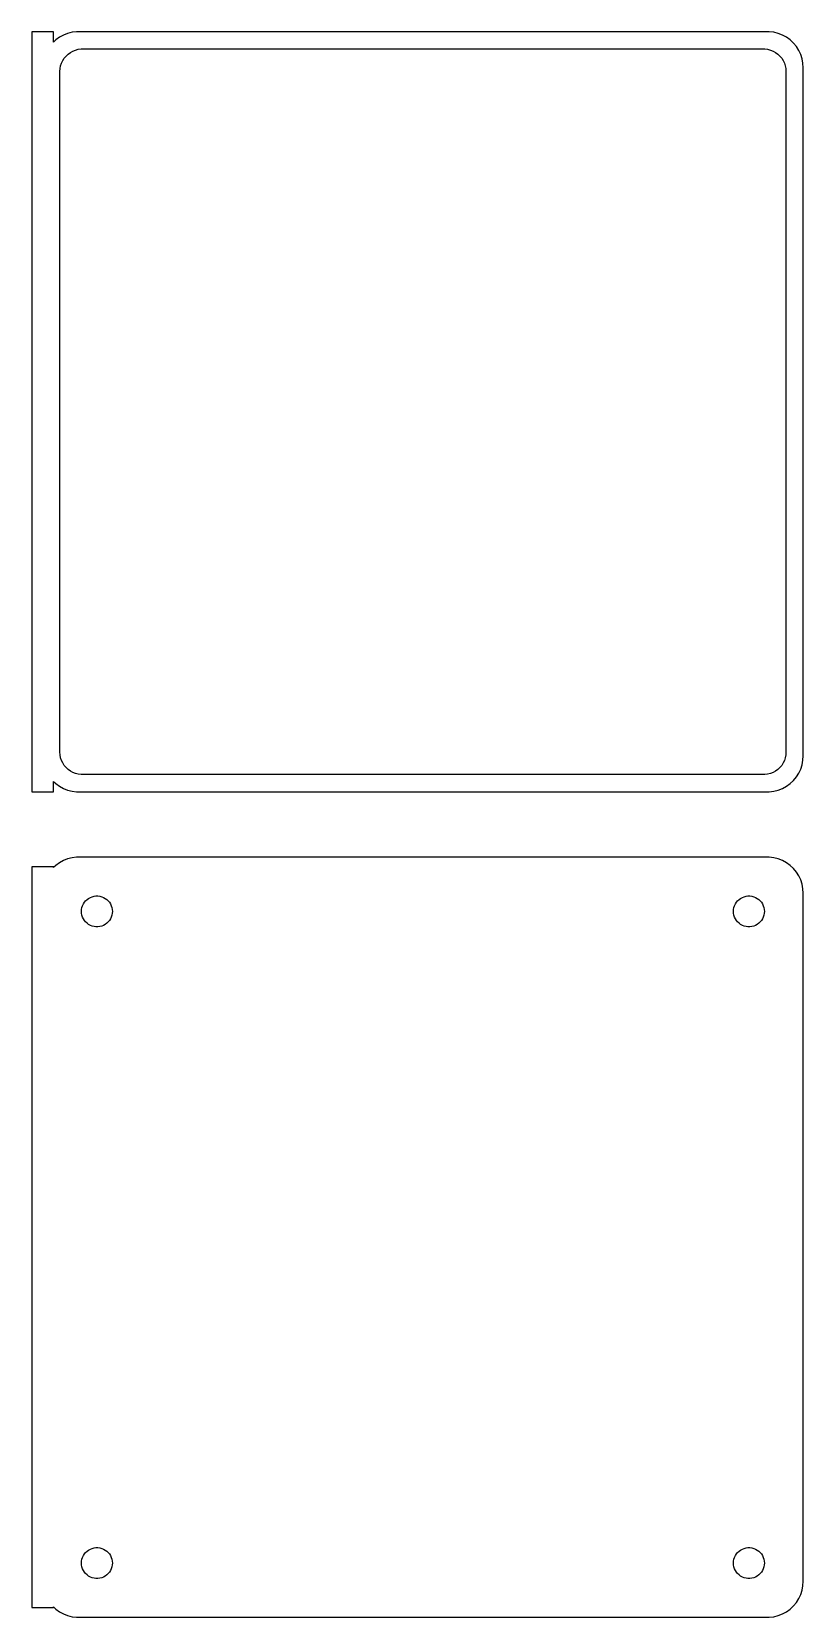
# Model space of a CAD drawing. Header units: metres. Extents: x -54 to 52, y 176 to 394.
import ezdxf

# ---------------------------------------------------------------- set-up
doc = ezdxf.new("R2010")
doc.units = ezdxf.units.M

msp = doc.modelspace()

# ---------------------------------------------------------------- linework, layer by layer
for p, q in [((-51, 394.479), (-54, 394.479)), ((-54, 394.479), (-54, 289.521)), ((-51, 393.059), (-51, 394.479)), ((-49.0451, 394.255), (-49.6289, 394.024)), ((-48.4369, 394.411), (-49.0451, 394.255)), ((-47.8139, 394.49), (-48.4369, 394.411)), ((47.8139, 394.49), (-47.8139, 394.49)), ((48.4369, 394.411), (47.8139, 394.49)), ((49.0451, 394.255), (48.4369, 394.411)), ((49.6289, 394.024), (49.0451, 394.255)), ((-50.6871, 393.353), (-51, 393.059)), ((-50.1791, 393.722), (-50.6871, 393.353)), ((-49.6289, 394.024), (-50.1791, 393.722)), ((-47.9619, 391.961), (-47.5833, 392.058)), ((-47.5833, 392.058), (-47.1954, 392.107)), ((-47.1954, 392.107), (47.1954, 392.107)), ((47.1954, 392.107), (47.5833, 392.058)), ((47.5833, 392.058), (47.9619, 391.961)), ((50.1791, 393.722), (49.6289, 394.024)), ((50.6871, 393.353), (50.1791, 393.722)), ((51.1448, 392.923), (50.6871, 393.353)), ((51.5451, 392.439), (51.1448, 392.923)), ((51.8815, 391.909), (51.5451, 392.439)), ((-50.0151, 389.774), (-49.8943, 390.146)), ((-49.8943, 390.146), (-49.7279, 390.5)), ((-49.7279, 390.5), (-49.5184, 390.83)), ((-49.5184, 390.83), (-49.2692, 391.131)), ((-49.2692, 391.131), (-48.9842, 391.399)), ((-48.9842, 391.399), (-48.668, 391.628)), ((-48.668, 391.628), (-48.3254, 391.817)), ((-48.3254, 391.817), (-47.9619, 391.961)), ((47.9619, 391.961), (48.3254, 391.817)), ((48.3254, 391.817), (48.668, 391.628)), ((48.668, 391.628), (48.9842, 391.399)), ((48.9842, 391.399), (49.2692, 391.131)), ((49.2692, 391.131), (49.5184, 390.83)), ((49.5184, 390.83), (49.7279, 390.5)), ((49.7279, 390.5), (49.8943, 390.146)), ((49.8943, 390.146), (50.0151, 389.774)), ((52.1489, 391.341), (51.8815, 391.909)), ((52.3429, 390.743), (52.1489, 391.341)), ((52.4606, 390.127), (52.3429, 390.743)), ((52.5, 389.5), (52.4606, 390.127)), ((-50.1129, 389), (-50.0884, 389.39)), ((-50.1129, 295), (-50.1129, 389)), ((-50.0884, 389.39), (-50.0151, 389.774)), ((50.0151, 389.774), (50.0884, 389.39)), ((50.0884, 389.39), (50.1129, 389)), ((50.1129, 389), (50.1129, 295)), ((52.5, 294.5), (52.5, 389.5)), ((-50.0884, 294.61), (-50.1129, 295)), ((-50.0151, 294.226), (-50.0884, 294.61)), ((-49.8943, 293.854), (-50.0151, 294.226)), ((-49.7279, 293.5), (-49.8943, 293.854)), ((-49.5184, 293.17), (-49.7279, 293.5)), ((49.7279, 293.5), (49.5184, 293.17)), ((49.8943, 293.854), (49.7279, 293.5)), ((50.0151, 294.226), (49.8943, 293.854)), ((50.0884, 294.61), (50.0151, 294.226)), ((50.1129, 295), (50.0884, 294.61)), ((52.3429, 293.257), (52.4606, 293.873)), ((52.4606, 293.873), (52.5, 294.5)), ((-49.2692, 292.869), (-49.5184, 293.17)), ((-48.9842, 292.601), (-49.2692, 292.869)), ((-48.668, 292.372), (-48.9842, 292.601)), ((-48.3254, 292.183), (-48.668, 292.372)), ((-47.9619, 292.039), (-48.3254, 292.183)), ((-47.5833, 291.942), (-47.9619, 292.039)), ((-47.1954, 291.893), (-47.5833, 291.942)), ((47.1954, 291.893), (-47.1954, 291.893)), ((47.5833, 291.942), (47.1954, 291.893)), ((47.9619, 292.039), (47.5833, 291.942)), ((48.3254, 292.183), (47.9619, 292.039)), ((48.668, 292.372), (48.3254, 292.183)), ((48.9842, 292.601), (48.668, 292.372)), ((49.2692, 292.869), (48.9842, 292.601)), ((49.5184, 293.17), (49.2692, 292.869)), ((51.1448, 291.077), (51.5451, 291.561)), ((51.5451, 291.561), (51.8815, 292.091)), ((51.8815, 292.091), (52.1489, 292.659)), ((52.1489, 292.659), (52.3429, 293.257)), ((-54, 289.521), (-51, 289.521)), ((-51, 289.521), (-51, 290.941)), ((-51, 290.941), (-50.6871, 290.647)), ((-50.6871, 290.647), (-50.1791, 290.278)), ((-50.1791, 290.278), (-49.6289, 289.976)), ((-49.6289, 289.976), (-49.0451, 289.745)), ((-49.0451, 289.745), (-48.4369, 289.589)), ((-48.4369, 289.589), (-47.8139, 289.51)), ((-47.8139, 289.51), (47.8139, 289.51)), ((47.8139, 289.51), (48.4369, 289.589)), ((48.4369, 289.589), (49.0451, 289.745)), ((49.0451, 289.745), (49.6289, 289.976)), ((49.6289, 289.976), (50.1791, 290.278)), ((50.1791, 290.278), (50.6871, 290.647)), ((50.6871, 290.647), (51.1448, 291.077)), ((-48.4369, 280.411), (-49.0451, 280.255)), ((-47.8139, 280.49), (-48.4369, 280.411)), ((47.8139, 280.49), (-47.8139, 280.49)), ((48.4369, 280.411), (47.8139, 280.49)), ((49.0451, 280.255), (48.4369, 280.411)), ((-51, 279.153), (-54, 279.153)), ((-54, 279.153), (-54, 176.847)), ((-50.6871, 279.353), (-51, 279.059)), ((-51, 279.059), (-51, 279.153)), ((-50.1791, 279.722), (-50.6871, 279.353)), ((-49.6289, 280.024), (-50.1791, 279.722)), ((-49.0451, 280.255), (-49.6289, 280.024)), ((49.6289, 280.024), (49.0451, 280.255)), ((50.1791, 279.722), (49.6289, 280.024)), ((50.6871, 279.353), (50.1791, 279.722)), ((51.1448, 278.923), (50.6871, 279.353)), ((51.5451, 278.439), (51.1448, 278.923)), ((51.8815, 277.909), (51.5451, 278.439)), ((52.1489, 277.341), (51.8815, 277.909)), ((52.3429, 276.743), (52.1489, 277.341)), ((52.4606, 276.127), (52.3429, 276.743)), ((52.5, 275.5), (52.4606, 276.127)), ((-47.0682, 273.531), (-46.9853, 273.786)), ((-46.9853, 273.786), (-46.8712, 274.029)), ((-46.8712, 274.029), (-46.7275, 274.255)), ((-46.7275, 274.255), (-46.5565, 274.462)), ((-46.5565, 274.462), (-46.3611, 274.645)), ((-46.3611, 274.645), (-46.1441, 274.803)), ((-46.1441, 274.803), (-45.9092, 274.932)), ((-45.9092, 274.932), (-45.6598, 275.031)), ((-45.6598, 275.031), (-45.4001, 275.097)), ((-45.4001, 275.097), (-45.1341, 275.131)), ((-45.1341, 275.131), (-44.8659, 275.131)), ((-44.8659, 275.131), (-44.5999, 275.097)), ((-44.5999, 275.097), (-44.3401, 275.031)), ((-44.3401, 275.031), (-44.0908, 274.932)), ((-44.0908, 274.932), (-43.8559, 274.803)), ((-43.8559, 274.803), (-43.6389, 274.645)), ((-43.6389, 274.645), (-43.4434, 274.462)), ((-43.4434, 274.462), (-43.2725, 274.255)), ((-43.2725, 274.255), (-43.1288, 274.029)), ((-43.1288, 274.029), (-43.0146, 273.786)), ((-43.0146, 273.786), (-42.9318, 273.531)), ((42.9318, 273.531), (43.0146, 273.786)), ((43.0146, 273.786), (43.1288, 274.029)), ((43.1288, 274.029), (43.2725, 274.255)), ((43.2725, 274.255), (43.4434, 274.462)), ((43.4434, 274.462), (43.6389, 274.645)), ((43.6389, 274.645), (43.8559, 274.803)), ((43.8559, 274.803), (44.0908, 274.932)), ((44.0908, 274.932), (44.3401, 275.031)), ((44.3401, 275.031), (44.5999, 275.097)), ((44.5999, 275.097), (44.8659, 275.131)), ((44.8659, 275.131), (45.1341, 275.131)), ((45.1341, 275.131), (45.4001, 275.097)), ((45.4001, 275.097), (45.6598, 275.031)), ((45.6598, 275.031), (45.9092, 274.932)), ((45.9092, 274.932), (46.1441, 274.803)), ((46.1441, 274.803), (46.3611, 274.645)), ((46.3611, 274.645), (46.5565, 274.462)), ((46.5565, 274.462), (46.7275, 274.255)), ((46.7275, 274.255), (46.8712, 274.029)), ((46.8712, 274.029), (46.9853, 273.786)), ((46.9853, 273.786), (47.0682, 273.531)), ((52.5, 180.5), (52.5, 275.5)), ((-47.1353, 273), (-47.1185, 273.268)), ((-47.1185, 272.732), (-47.1353, 273)), ((-47.1185, 273.268), (-47.0682, 273.531)), ((-47.0682, 272.469), (-47.1185, 272.732)), ((-46.9853, 272.214), (-47.0682, 272.469)), ((-46.8712, 271.971), (-46.9853, 272.214)), ((-46.7275, 271.745), (-46.8712, 271.971)), ((-46.5565, 271.538), (-46.7275, 271.745)), ((-46.3611, 271.355), (-46.5565, 271.538)), ((-43.4434, 271.538), (-43.6389, 271.355)), ((-43.2725, 271.745), (-43.4434, 271.538)), ((-43.1288, 271.971), (-43.2725, 271.745)), ((-43.0146, 272.214), (-43.1288, 271.971)), ((-42.9318, 272.469), (-43.0146, 272.214)), ((-42.9318, 273.531), (-42.8815, 273.268)), ((-42.8815, 272.732), (-42.9318, 272.469)), ((-42.8815, 273.268), (-42.8647, 273)), ((-42.8647, 273), (-42.8815, 272.732)), ((42.8647, 273), (42.8815, 273.268)), ((42.8815, 272.732), (42.8647, 273)), ((42.8815, 273.268), (42.9318, 273.531)), ((42.9318, 272.469), (42.8815, 272.732)), ((43.0146, 272.214), (42.9318, 272.469)), ((43.1288, 271.971), (43.0146, 272.214)), ((43.2725, 271.745), (43.1288, 271.971)), ((43.4434, 271.538), (43.2725, 271.745)), ((43.6389, 271.355), (43.4434, 271.538)), ((46.5565, 271.538), (46.3611, 271.355)), ((46.7275, 271.745), (46.5565, 271.538)), ((46.8712, 271.971), (46.7275, 271.745)), ((46.9853, 272.214), (46.8712, 271.971)), ((47.0682, 272.469), (46.9853, 272.214)), ((47.0682, 273.531), (47.1185, 273.268)), ((47.1185, 272.732), (47.0682, 272.469)), ((47.1185, 273.268), (47.1353, 273)), ((47.1353, 273), (47.1185, 272.732)), ((-46.1441, 271.197), (-46.3611, 271.355)), ((-45.9092, 271.068), (-46.1441, 271.197)), ((-45.6598, 270.969), (-45.9092, 271.068)), ((-45.4001, 270.903), (-45.6598, 270.969)), ((-45.1341, 270.869), (-45.4001, 270.903)), ((-44.8659, 270.869), (-45.1341, 270.869)), ((-44.5999, 270.903), (-44.8659, 270.869)), ((-44.3401, 270.969), (-44.5999, 270.903)), ((-44.0908, 271.068), (-44.3401, 270.969)), ((-43.8559, 271.197), (-44.0908, 271.068)), ((-43.6389, 271.355), (-43.8559, 271.197)), ((43.8559, 271.197), (43.6389, 271.355)), ((44.0908, 271.068), (43.8559, 271.197)), ((44.3401, 270.969), (44.0908, 271.068)), ((44.5999, 270.903), (44.3401, 270.969)), ((44.8659, 270.869), (44.5999, 270.903)), ((45.1341, 270.869), (44.8659, 270.869)), ((45.4001, 270.903), (45.1341, 270.869)), ((45.6598, 270.969), (45.4001, 270.903)), ((45.9092, 271.068), (45.6598, 270.969)), ((46.1441, 271.197), (45.9092, 271.068)), ((46.3611, 271.355), (46.1441, 271.197)), ((-46.9853, 183.786), (-46.8712, 184.029)), ((-46.8712, 184.029), (-46.7275, 184.255)), ((-46.7275, 184.255), (-46.5565, 184.462)), ((-46.5565, 184.462), (-46.3611, 184.645)), ((-46.3611, 184.645), (-46.1441, 184.803)), ((-46.1441, 184.803), (-45.9092, 184.932)), ((-45.9092, 184.932), (-45.6598, 185.031)), ((-45.6598, 185.031), (-45.4001, 185.097)), ((-45.4001, 185.097), (-45.1341, 185.131)), ((-45.1341, 185.131), (-44.8659, 185.131)), ((-44.8659, 185.131), (-44.5999, 185.097)), ((-44.5999, 185.097), (-44.3401, 185.031)), ((-44.3401, 185.031), (-44.0908, 184.932)), ((-44.0908, 184.932), (-43.8559, 184.803)), ((-43.8559, 184.803), (-43.6389, 184.645)), ((-43.6389, 184.645), (-43.4434, 184.462)), ((-43.4434, 184.462), (-43.2725, 184.255)), ((-43.2725, 184.255), (-43.1288, 184.029)), ((-43.1288, 184.029), (-43.0146, 183.786)), ((43.0146, 183.786), (43.1288, 184.029)), ((43.1288, 184.029), (43.2725, 184.255)), ((43.2725, 184.255), (43.4434, 184.462)), ((43.4434, 184.462), (43.6389, 184.645)), ((43.6389, 184.645), (43.8559, 184.803)), ((43.8559, 184.803), (44.0908, 184.932)), ((44.0908, 184.932), (44.3401, 185.031)), ((44.3401, 185.031), (44.5999, 185.097)), ((44.5999, 185.097), (44.8659, 185.131)), ((44.8659, 185.131), (45.1341, 185.131)), ((45.1341, 185.131), (45.4001, 185.097)), ((45.4001, 185.097), (45.6598, 185.031)), ((45.6598, 185.031), (45.9092, 184.932)), ((45.9092, 184.932), (46.1441, 184.803)), ((46.1441, 184.803), (46.3611, 184.645)), ((46.3611, 184.645), (46.5565, 184.462)), ((46.5565, 184.462), (46.7275, 184.255)), ((46.7275, 184.255), (46.8712, 184.029)), ((46.8712, 184.029), (46.9853, 183.786)), ((-47.1353, 183), (-47.1185, 183.268)), ((-47.1185, 182.732), (-47.1353, 183)), ((-47.1185, 183.268), (-47.0682, 183.531)), ((-47.0682, 182.469), (-47.1185, 182.732)), ((-47.0682, 183.531), (-46.9853, 183.786)), ((-46.9853, 182.214), (-47.0682, 182.469)), ((-46.8712, 181.971), (-46.9853, 182.214)), ((-46.7275, 181.745), (-46.8712, 181.971)), ((-43.1288, 181.971), (-43.2725, 181.745)), ((-43.0146, 182.214), (-43.1288, 181.971)), ((-43.0146, 183.786), (-42.9318, 183.531)), ((-42.9318, 182.469), (-43.0146, 182.214)), ((-42.9318, 183.531), (-42.8815, 183.268)), ((-42.8815, 182.732), (-42.9318, 182.469)), ((-42.8815, 183.268), (-42.8647, 183)), ((-42.8647, 183), (-42.8815, 182.732)), ((42.8647, 183), (42.8815, 183.268)), ((42.8815, 182.732), (42.8647, 183)), ((42.8815, 183.268), (42.9318, 183.531)), ((42.9318, 182.469), (42.8815, 182.732)), ((42.9318, 183.531), (43.0146, 183.786)), ((43.0146, 182.214), (42.9318, 182.469)), ((43.1288, 181.971), (43.0146, 182.214)), ((43.2725, 181.745), (43.1288, 181.971)), ((46.8712, 181.971), (46.7275, 181.745)), ((46.9853, 182.214), (46.8712, 181.971)), ((46.9853, 183.786), (47.0682, 183.531)), ((47.0682, 182.469), (46.9853, 182.214)), ((47.0682, 183.531), (47.1185, 183.268)), ((47.1185, 182.732), (47.0682, 182.469)), ((47.1185, 183.268), (47.1353, 183)), ((47.1353, 183), (47.1185, 182.732)), ((-46.5565, 181.538), (-46.7275, 181.745)), ((-46.3611, 181.355), (-46.5565, 181.538)), ((-46.1441, 181.197), (-46.3611, 181.355)), ((-45.9092, 181.068), (-46.1441, 181.197)), ((-45.6598, 180.969), (-45.9092, 181.068)), ((-45.4001, 180.903), (-45.6598, 180.969)), ((-45.1341, 180.869), (-45.4001, 180.903)), ((-44.8659, 180.869), (-45.1341, 180.869)), ((-44.5999, 180.903), (-44.8659, 180.869)), ((-44.3401, 180.969), (-44.5999, 180.903)), ((-44.0908, 181.068), (-44.3401, 180.969)), ((-43.8559, 181.197), (-44.0908, 181.068)), ((-43.6389, 181.355), (-43.8559, 181.197)), ((-43.4434, 181.538), (-43.6389, 181.355)), ((-43.2725, 181.745), (-43.4434, 181.538)), ((43.4434, 181.538), (43.2725, 181.745)), ((43.6389, 181.355), (43.4434, 181.538)), ((43.8559, 181.197), (43.6389, 181.355)), ((44.0908, 181.068), (43.8559, 181.197)), ((44.3401, 180.969), (44.0908, 181.068)), ((44.5999, 180.903), (44.3401, 180.969)), ((44.8659, 180.869), (44.5999, 180.903)), ((45.1341, 180.869), (44.8659, 180.869)), ((45.4001, 180.903), (45.1341, 180.869)), ((45.6598, 180.969), (45.4001, 180.903)), ((45.9092, 181.068), (45.6598, 180.969)), ((46.1441, 181.197), (45.9092, 181.068)), ((46.3611, 181.355), (46.1441, 181.197)), ((46.5565, 181.538), (46.3611, 181.355)), ((46.7275, 181.745), (46.5565, 181.538)), ((52.3429, 179.257), (52.4606, 179.873)), ((52.4606, 179.873), (52.5, 180.5)), ((51.1448, 177.077), (51.5451, 177.561)), ((51.5451, 177.561), (51.8815, 178.091)), ((51.8815, 178.091), (52.1489, 178.659)), ((52.1489, 178.659), (52.3429, 179.257)), ((-54, 176.847), (-51, 176.847)), ((-51, 176.847), (-51, 176.941)), ((-51, 176.941), (-50.6871, 176.647)), ((-50.6871, 176.647), (-50.1791, 176.278)), ((-50.1791, 176.278), (-49.6289, 175.976)), ((-49.6289, 175.976), (-49.0451, 175.745)), ((-49.0451, 175.745), (-48.4369, 175.589)), ((-48.4369, 175.589), (-47.8139, 175.51)), ((-47.8139, 175.51), (47.8139, 175.51)), ((47.8139, 175.51), (48.4369, 175.589)), ((48.4369, 175.589), (49.0451, 175.745)), ((49.0451, 175.745), (49.6289, 175.976)), ((49.6289, 175.976), (50.1791, 176.278)), ((50.1791, 176.278), (50.6871, 176.647)), ((50.6871, 176.647), (51.1448, 177.077))]:
    msp.add_line(p, q)

doc.saveas('drawing.dxf')
